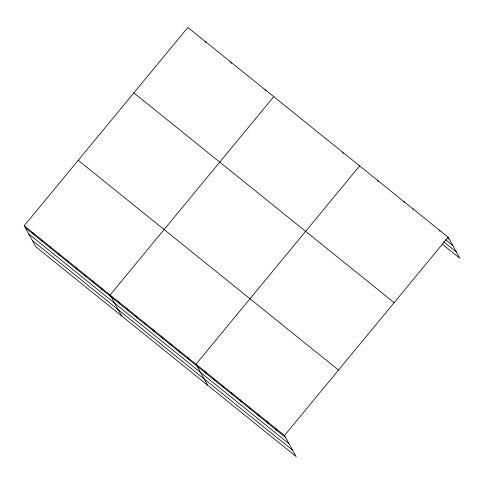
<?xml version="1.0" encoding="UTF-8"?>
<svg xmlns="http://www.w3.org/2000/svg" width="484" height="484" viewBox="0 0 484 484"><rect width="100%" height="100%" fill="white"/><g stroke="black" fill="none" stroke-linecap="round" stroke-linejoin="round"><path stroke-width="0.73" d="M24.2 225.756L284.489 435.515L296.147 456.545L35.858 246.786L24.2 225.756L187.852 27.455L448.142 237.214L459.8 258.244L442.098 243.978M273.75 96.673L110.098 294.98L121.75 316.004M359.642 165.897L195.996 364.198L207.648 385.228M284.489 435.515L448.142 237.214M447.579 237.856L449.237 239.193M445.534 239.683L452.721 245.479M443.592 241.704L456.315 251.958M133.844 92.892L394.139 302.657M78.202 160.319L338.498 370.079M25.295 227.734L285.59 437.494M28.78 234.02L289.075 443.78M32.374 240.5L292.663 450.259M439.297 230.082L440.023 231.4M412.743 208.689L413.475 210.008M403.892 201.556L404.624 202.875M377.345 180.163L378.077 181.476M342.466 152.055L343.192 153.368M265.159 89.752L265.885 91.071M230.801 62.067L231.527 63.38M205.028 41.297L205.761 42.616M275.644 428.388L276.739 430.361M266.793 421.255L267.888 423.228M257.942 414.123L259.037 416.095M249.091 406.99L250.186 408.968M240.239 399.857L241.341 401.835M231.394 392.724L232.489 394.702M222.543 385.597L223.638 387.569M213.692 378.464L214.787 380.436M204.841 371.331L205.936 373.309M187.405 357.277L188.5 359.255M178.814 350.356L179.909 352.328M170.223 343.434L171.318 345.407M161.632 336.507L162.727 338.485M153.047 329.586L154.142 331.564M144.456 322.665L145.551 324.643M135.865 315.743L136.96 317.722M127.274 308.822L128.369 310.795M118.689 301.901L119.784 303.873M101.507 288.053L102.602 290.031M92.916 281.131L94.011 283.11M84.325 274.21L85.42 276.189M75.74 267.289L76.835 269.267M67.149 260.368L68.244 262.34M58.558 253.447L59.653 255.419M49.967 246.519L51.062 248.498M41.382 239.598L42.477 241.577M32.791 232.677L33.886 234.655"/></g></svg>
